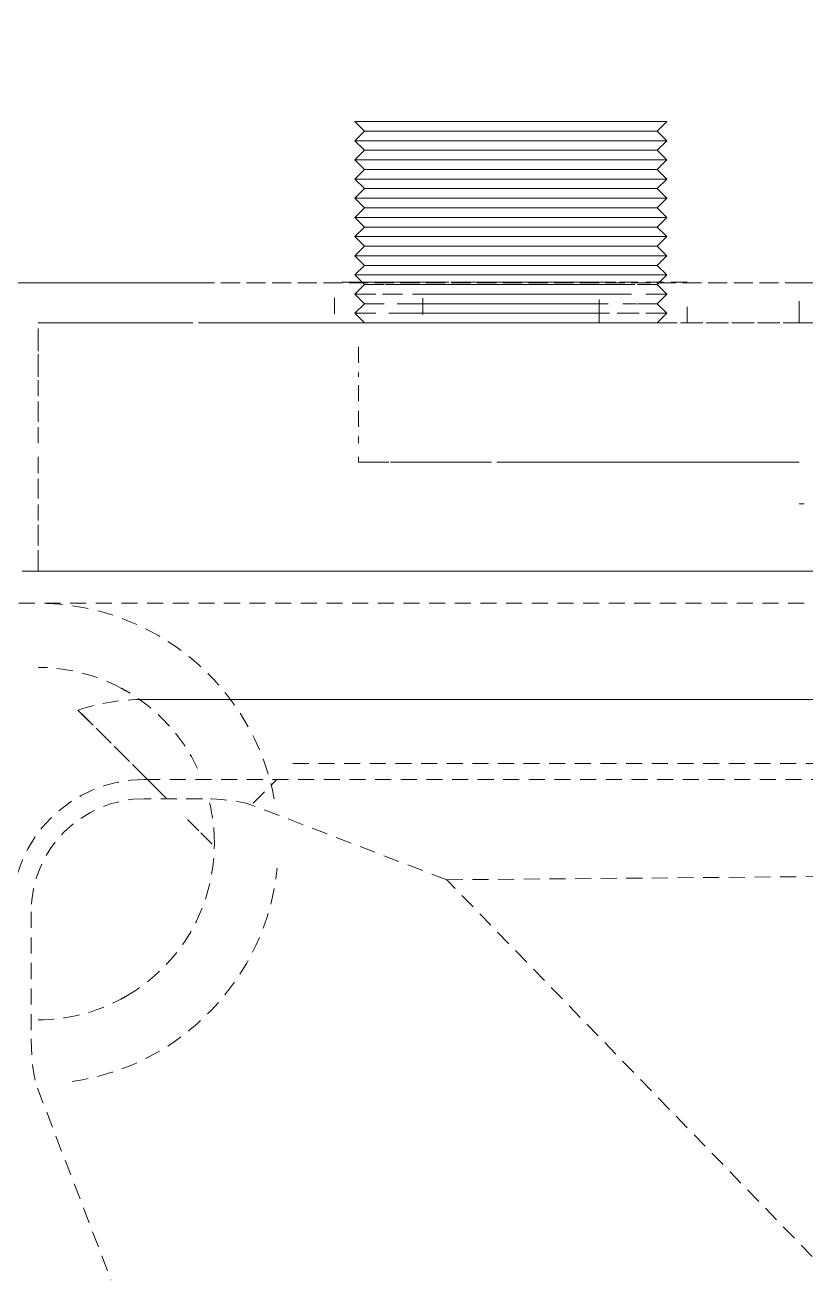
# Model space of a CAD drawing. Header units: millimetres. Extents: x -11798 to 72626, y -32713 to 44110.
# Drawn here: x 7789.2 to 7837.9, y 9061 to 9139.3 of the extents above; entities that cross this region are included whole.
import ezdxf

# ---------------------------------------------------------------- set-up
doc = ezdxf.new("R2010")
doc.units = ezdxf.units.MM
doc.linetypes.add('200_ШТРИХ_ш1п0_6_', pattern=[1.6, 1, -0.6])
doc.layers.add('Перекрытие штриховка', color=7, linetype='Continuous', lineweight=18)
doc.layers.add('Сантехника', color=7, linetype='Continuous', lineweight=18)

# ---------------------------------------------------------------- blocks, each defined once
blk = doc.blocks.new('Reece_Tap_Wolfen_Drinking-Fountain - 10 L_Stainless Steel-7189108-План полов 3-го этажа')
at = {"layer": 'Сантехника', "lineweight": 9}
for p, q in [((-100.233, 165.07), (-99.634, 164.472)), ((-90.502, 165.07), (-100.233, 165.07)), ((-99.634, 164.472), (-100.233, 163.873)), ((-90.502, 164.472), (-99.634, 164.472)), ((-98.002, 165.07), (-90.502, 165.07)), ((-90.502, 165.07), (-83.002, 165.07)), ((-80.77, 165.07), (-90.502, 165.07)), ((-81.369, 164.472), (-90.502, 164.472)), ((-81.369, 164.472), (-80.77, 165.07)), ((-80.77, 163.873), (-81.369, 164.472)), ((-100.233, 163.873), (-99.634, 163.275)), ((-90.502, 163.873), (-100.233, 163.873)), ((-80.77, 163.873), (-90.502, 163.873)), ((-81.369, 163.275), (-80.77, 163.873)), ((-99.634, 163.275), (-100.233, 162.676)), ((-90.502, 163.275), (-99.634, 163.275)), ((-81.369, 163.275), (-90.502, 163.275)), ((-80.77, 162.676), (-81.369, 163.275)), ((-100.233, 162.676), (-99.634, 162.077)), ((-90.502, 162.676), (-100.233, 162.676)), ((-80.77, 162.676), (-90.502, 162.676)), ((-81.369, 162.077), (-80.77, 162.676)), ((-99.634, 162.077), (-100.233, 161.479)), ((-100.233, 161.479), (-99.634, 160.88)), ((-90.502, 161.479), (-100.233, 161.479)), ((-90.502, 162.077), (-99.634, 162.077)), ((-81.369, 162.077), (-90.502, 162.077)), ((-80.77, 161.479), (-90.502, 161.479)), ((-80.77, 161.479), (-81.369, 162.077)), ((-81.369, 160.88), (-80.77, 161.479)), ((-99.634, 160.88), (-100.233, 160.282)), ((-90.502, 160.88), (-99.634, 160.88)), ((-81.369, 160.88), (-90.502, 160.88)), ((-80.77, 160.282), (-81.369, 160.88)), ((-100.233, 160.282), (-99.634, 159.683)), ((-90.502, 160.282), (-100.233, 160.282)), ((-80.77, 160.282), (-90.502, 160.282)), ((-81.369, 159.683), (-80.77, 160.282)), ((-99.634, 159.683), (-100.233, 159.085)), ((-100.233, 159.085), (-99.634, 158.486)), ((-90.502, 159.085), (-100.233, 159.085)), ((-90.502, 159.683), (-99.634, 159.683)), ((-81.369, 159.683), (-90.502, 159.683)), ((-80.77, 159.085), (-90.502, 159.085)), ((-80.77, 159.085), (-81.369, 159.683)), ((-81.369, 158.486), (-80.77, 159.085)), ((-99.634, 158.486), (-100.233, 157.887)), ((-90.502, 158.486), (-99.634, 158.486)), ((-81.369, 158.486), (-90.502, 158.486)), ((-80.77, 157.887), (-81.369, 158.486)), ((-100.233, 157.887), (-99.634, 157.289)), ((-90.502, 157.887), (-100.233, 157.887)), ((-80.77, 157.887), (-90.502, 157.887)), ((-81.369, 157.289), (-80.77, 157.887)), ((-99.634, 157.289), (-100.233, 156.69)), ((-100.233, 156.69), (-99.634, 156.092)), ((-90.502, 156.69), (-100.233, 156.69)), ((-90.502, 157.289), (-99.634, 157.289)), ((-81.369, 157.289), (-90.502, 157.289)), ((-80.77, 156.69), (-90.502, 156.69)), ((-80.77, 156.69), (-81.369, 157.289)), ((-81.369, 156.092), (-80.77, 156.69)), ((-99.634, 156.092), (-100.233, 155.493)), ((-90.502, 156.092), (-99.634, 156.092)), ((-81.369, 156.092), (-90.502, 156.092)), ((-80.77, 155.493), (-81.369, 156.092)), ((-100.233, 155.493), (-99.634, 154.894)), ((-90.502, 155.493), (-100.233, 155.493)), ((-80.77, 155.493), (-90.502, 155.493)), ((-81.369, 154.894), (-80.77, 155.493))]:
    blk.add_line(p, q, dxfattribs=at)
at = {"layer": 'Сантехника', "color": 251, "lineweight": 9, "true_color": 0x666666}
for p, q in [((-90.502, 165.07), (-97.53, 165.07)), ((-90.876, 164.472), (-97.423, 164.472)), ((-83.473, 165.07), (-90.502, 165.07)), ((-83.83, 164.472), (-90.502, 164.472)), ((-91.249, 163.873), (-97.53, 163.873)), ((-84.011, 163.873), (-90.502, 163.873)), ((-91.621, 163.275), (-97.423, 163.275)), ((-84.363, 163.275), (-90.502, 163.275)), ((-90.502, 162.676), (-97.53, 162.676)), ((-83.473, 162.676), (-90.502, 162.676)), ((-90.502, 161.479), (-97.53, 161.479)), ((-90.502, 162.077), (-97.423, 162.077)), ((-83.581, 162.077), (-90.502, 162.077)), ((-83.473, 161.479), (-90.502, 161.479)), ((-90.502, 160.88), (-97.423, 160.88)), ((-83.581, 160.88), (-90.502, 160.88)), ((-90.502, 160.282), (-97.53, 160.282)), ((-83.473, 160.282), (-90.502, 160.282)), ((-90.502, 159.085), (-97.53, 159.085)), ((-90.502, 159.683), (-97.423, 159.683)), ((-83.581, 159.683), (-90.502, 159.683)), ((-83.473, 159.085), (-90.502, 159.085)), ((-90.502, 158.486), (-97.423, 158.486)), ((-83.581, 158.486), (-90.502, 158.486)), ((-90.502, 157.887), (-97.53, 157.887)), ((-88.188, 157.887), (-90.502, 157.887)), ((-83.473, 157.887), (-87.202, 157.887)), ((-90.502, 156.69), (-97.53, 156.69)), ((-90.502, 157.289), (-97.423, 157.289)), ((-88.802, 157.289), (-90.502, 157.289)), ((-88.188, 156.69), (-90.502, 156.69)), ((-83.473, 156.69), (-87.915, 156.69)), ((-83.581, 157.289), (-87.563, 157.289)), ((-90.502, 156.092), (-97.423, 156.092)), ((-88.802, 156.092), (-90.502, 156.092)), ((-83.581, 156.092), (-88.28, 156.092)), ((-90.502, 155.493), (-97.53, 155.493)), ((-88.643, 155.493), (-90.502, 155.493)), ((-83.473, 155.493), (-88.188, 155.493))]:
    blk.add_line(p, q, dxfattribs=at)
at = {"layer": 'Сантехника', "linetype": '200_ШТРИХ_ш1п0_6_'}
for p, q in [((134, 155), (-134, 155)), ((-100.028, 155.046), (-101.502, 155.046)), ((-100.233, 155.046), (-98.929, 155.046)), ((-93.252, 155.046), (-96.002, 155.046)), ((-92.702, 155.046), (-88.302, 155.046)), ((-92.702, 155.046), (-88.302, 155.046)), ((-85.002, 155.046), (-87.752, 155.046)), ((-82.074, 155.046), (-80.77, 155.046)), ((-79.502, 155.046), (-80.975, 155.046)), ((-113.375, 124), (91.412, 124)), ((-113.172, 124), (-111.974, 122.802)), ((-111.974, 122.802), (-113.172, 124)), ((-109.75, 122.802), (-113.375, 122.802)), ((-94.499, 117.742), (-106.665, 122.407)), ((-94.499, 117.742), (91.412, 119.359)), ((61.945, -43.632), (-94.499, 117.742)), ((-120.427, 115.75), (-120.427, 107.818)), ((-120.032, 104.733), (-115.445, 92.769))]:
    blk.add_line(p, q, dxfattribs=at)
at = {"layer": 'Сантехника', "color": 251, "linetype": '200_ШТРИХ_ш1п0_6_', "true_color": 0x666666}
for p, q in [((-110, 155), (-134, 155)), ((-110, 155), (-114, 155)), ((-110, 155), (-114, 155)), ((-110, 155), (110, 155)), ((110, 155), (-110, 155)), ((-95.814, 155.046), (-96.002, 155.046)), ((-95.265, 155.046), (-95.814, 155.046)), ((-85.002, 155.046), (-85.739, 155.046)), ((-120, 152.5), (-111.805, 152.5)), ((-120, 149.142), (-120, 152.154)), ((-120, 145), (-120, 148.926)), ((-120, 140.176), (-120, 144.132)), ((-120, 137), (-120, 139.906)), ((-120, 137), (-121, 137)), ((120, 137), (-120, 137)), ((91.412, 129), (-113.375, 129)), ((-113.375, 129), (91.412, 129)), ((-117.51, 128.338), (-113.172, 124)), ((-113.172, 124), (-117.51, 128.338)), ((-104.106, 125), (91.412, 125)), ((-104.106, 125), (91.412, 125)), ((-106.587, 122.519), (-105.106, 124)), ((-106.587, 122.519), (-105.106, 124)), ((-110.675, 121.503), (-109.139, 119.967)), ((-109.139, 119.967), (-110.675, 121.503))]:
    blk.add_line(p, q, dxfattribs=at)
at = {"layer": 'Сантехника', "color": 253, "linetype": '200_ШТРИХ_ш1п0_6_', "true_color": 0xa3a3a3}
for p, q in [((110, 155), (-110, 155)), ((-98.28, 155.046), (-100.028, 155.046)), ((-96.002, 155.046), (-100.028, 155.046)), ((-95.367, 155.046), (-90.502, 155.046)), ((-93.252, 155.046), (-95.265, 155.046)), ((-87.752, 155.046), (-93.252, 155.046)), ((-92.407, 155.046), (-90.502, 155.046)), ((-92.407, 155.046), (-90.502, 155.046)), ((-90.502, 155.046), (-85.636, 155.046)), ((-89.932, 155.046), (-89.402, 155.046)), ((-89.932, 155.046), (-89.402, 155.046)), ((-88.946, 155.046), (-88.302, 155.046)), ((-88.946, 155.046), (-88.302, 155.046)), ((-85.739, 155.046), (-87.752, 155.046)), ((-80.975, 155.046), (-85.002, 155.046)), ((-80.975, 155.046), (-82.724, 155.046)), ((-101.502, 154.076), (-101.502, 152.5)), ((-96.002, 154.035), (-96.002, 152.5)), ((-96.002, 154.035), (-96.002, 152.5)), ((-85.002, 152.5), (-85.002, 153.953)), ((-85.002, 152.5), (-85.002, 153.953)), ((-79.502, 152.5), (-79.502, 153.912)), ((-111.805, 152.5), (-120, 152.5)), ((-120, 152.5), (-111.805, 152.5)), ((-120, 152.154), (-120, 149.142)), ((-120, 152.154), (-120, 149.142)), ((-111.805, 152.5), (-110.334, 152.5)), ((-110, 152.5), (109.924, 152.5)), ((-120, 148.926), (-120, 145)), ((-120, 148.926), (-120, 145)), ((-120, 144.132), (-120, 140.176)), ((-120, 144.132), (-120, 140.176)), ((-49.801, 141.218), (-72.514, 141.218)), ((-49.801, 141.218), (-72.514, 141.218)), ((-120, 139.906), (-120, 137)), ((-120, 139.906), (-120, 137)), ((-121, 137), (-120, 137)), ((-120, 137), (120, 137)), ((120, 137), (-120, 137)), ((-134, 135), (134, 135)), ((-134, 135), (134, 135))]:
    blk.add_line(p, q, dxfattribs=at)
at = {"layer": 'Сантехника', "color": 253, "lineweight": 9, "true_color": 0xa3a3a3}
for p, q in [((-99.634, 154.894), (-100.233, 154.296)), ((-100.233, 154.296), (-99.634, 153.697)), ((-98.411, 154.894), (-99.634, 154.894)), ((-98.411, 154.894), (-99.634, 154.894)), ((-90.502, 154.894), (-96.701, 154.894)), ((-84.423, 154.894), (-90.502, 154.894)), ((-81.369, 154.894), (-82.593, 154.894)), ((-80.77, 154.296), (-81.369, 154.894)), ((-81.369, 153.697), (-80.77, 154.296)), ((-23.514, 155), (-72.514, 155)), ((-71.679, 155), (-72.514, 155)), ((-99.634, 153.697), (-100.233, 153.099)), ((-98.411, 153.697), (-99.634, 153.697)), ((-90.502, 153.697), (-96.58, 153.697)), ((-84.423, 153.697), (-90.502, 153.697)), ((-81.369, 153.697), (-82.593, 153.697)), ((-80.77, 153.099), (-81.369, 153.697)), ((-72.514, 153.86), (-72.514, 152.5)), ((-100.233, 153.099), (-99.634, 152.5)), ((-98.929, 153.099), (-100.233, 153.099)), ((-90.502, 153.099), (-96.647, 153.099)), ((-84.357, 153.099), (-90.502, 153.099)), ((-80.77, 153.099), (-82.074, 153.099)), ((-81.369, 152.5), (-80.77, 153.099))]:
    blk.add_line(p, q, dxfattribs=at)
at = {"layer": 'Сантехника', "color": 9, "lineweight": 9, "true_color": 0xc7c7c7}
for p, q in [((-98.929, 154.296), (-100.233, 154.296)), ((-97.423, 154.894), (-98.33, 154.894)), ((-96.701, 154.894), (-98.33, 154.894)), ((-90.502, 154.296), (-96.647, 154.296)), ((-90.502, 154.894), (-96.358, 154.894)), ((-89.012, 154.894), (-90.502, 154.894)), ((-84.357, 154.296), (-90.502, 154.296)), ((-84.423, 154.894), (-88.802, 154.894)), ((-82.759, 154.894), (-84.423, 154.894)), ((-80.77, 154.296), (-82.074, 154.296)), ((-96.58, 153.697), (-97.587, 153.697)), ((-90.502, 153.697), (-96.58, 153.697)), ((-84.423, 153.697), (-88.802, 153.697)), ((-82.673, 153.697), (-83.521, 153.697)), ((-82.673, 153.697), (-83.521, 153.697)), ((-96.647, 153.099), (-98.124, 153.099)), ((-90.502, 153.099), (-96.647, 153.099)), ((-84.357, 153.099), (-90.128, 153.099)), ((-82.494, 153.099), (-83.869, 153.099)), ((-82.494, 153.099), (-83.473, 153.099)), ((-98.411, 152.5), (-99.634, 152.5)), ((-90.502, 152.5), (-96.58, 152.5)), ((-96.314, 152.5), (-90.502, 152.5)), ((-96.314, 152.5), (-90.502, 152.5)), ((-90.502, 152.5), (-84.689, 152.5)), ((-90.502, 152.5), (-84.689, 152.5)), ((-84.423, 152.5), (-90.502, 152.5)), ((-81.369, 152.5), (-82.593, 152.5)), ((-72.514, 152.5), (-71.679, 152.5)), ((-72.514, 152.5), (-49.801, 152.5))]:
    blk.add_line(p, q, dxfattribs=at)
at = {"layer": 'Сантехника', "color": 254, "lineweight": 9, "true_color": 0xdddddd}
for p, q in [((-97.53, 154.296), (-98.51, 154.296)), ((-97.254, 154.296), (-98.51, 154.296)), ((-90.502, 154.296), (-96.647, 154.296)), ((-84.357, 154.296), (-88.188, 154.296)), ((-82.982, 154.296), (-84.357, 154.296)), ((-97.423, 152.5), (-98.33, 152.5)), ((-96.58, 152.5), (-98.33, 152.5)), ((-98.002, 152.5), (-96.997, 152.5)), ((-98.002, 152.5), (-96.997, 152.5)), ((-90.502, 152.5), (-96.58, 152.5)), ((-84.423, 152.5), (-90.502, 152.5)), ((-82.673, 152.5), (-84.423, 152.5)), ((-84.006, 152.5), (-83.002, 152.5)), ((-82.673, 152.5), (-83.581, 152.5))]:
    blk.add_line(p, q, dxfattribs=at)
at = {"layer": 'Сантехника', "color": 9, "linetype": '200_ШТРИХ_ш1п0_6_', "true_color": 0xc7c7c7}
for p, q in [((-97.053, 155.046), (-98.28, 155.046)), ((-97.383, 155.046), (-96.044, 155.046)), ((-95.367, 155.046), (-90.502, 155.046)), ((-92.702, 155.046), (-92.627, 155.046)), ((-92.702, 155.046), (-92.407, 155.046)), ((-92.627, 155.046), (-92.407, 155.046)), ((-90.502, 155.046), (-89.932, 155.046)), ((-90.502, 155.046), (-89.932, 155.046)), ((-90.502, 155.046), (-85.636, 155.046)), ((-89.402, 155.046), (-88.946, 155.046)), ((-89.402, 155.046), (-88.946, 155.046)), ((-84.959, 155.046), (-83.621, 155.046)), ((-82.724, 155.046), (-83.951, 155.046)), ((-111.805, 152.5), (-120, 152.5)), ((-120, 152.5), (-111.805, 152.5)), ((-120, 152.154), (-120, 149.142)), ((-120, 149.142), (-120, 152.154)), ((-110.334, 152.5), (-111.805, 152.5)), ((-111.805, 152.5), (-110.334, 152.5)), ((-98.28, 152.5), (-110, 152.5)), ((-110, 152.5), (-98.28, 152.5)), ((-101.502, 152.5), (-96.002, 152.5)), ((-98.929, 152.5), (-100.233, 152.5)), ((-98.929, 152.5), (-100.233, 152.5)), ((-96.002, 152.5), (-93.252, 152.5)), ((-93.02, 152.5), (-95.367, 152.5)), ((-93.252, 152.5), (-85.002, 152.5)), ((-90.502, 152.5), (-93.02, 152.5)), ((-91.602, 152.5), (-92.702, 152.5)), ((-91.602, 152.5), (-92.702, 152.5)), ((-88.302, 152.5), (-91.602, 152.5)), ((-88.596, 152.5), (-91.602, 152.5)), ((-85.636, 152.5), (-90.502, 152.5)), ((-88.302, 152.5), (-88.596, 152.5)), ((-85.002, 152.5), (-82.724, 152.5)), ((-72.514, 152.5), (-82.724, 152.5)), ((-82.724, 152.5), (-72.514, 152.5)), ((-82.724, 152.5), (-79.502, 152.5)), ((-82.724, 152.5), (-79.502, 152.5)), ((-81.102, 152.5), (-82.074, 152.5)), ((-80.77, 152.5), (-82.074, 152.5)), ((-72.514, 152.5), (-71.679, 152.5)), ((-72.514, 152.5), (-69.232, 152.5)), ((-100, 151), (-100, 149.142)), ((-120, 148.926), (-120, 145)), ((-120, 145), (-120, 148.926)), ((-100, 148.617), (-100, 145)), ((-120, 144.132), (-120, 140.176)), ((-120, 140.176), (-120, 144.132)), ((-100, 144.132), (-100, 143.804)), ((-94.996, 143.804), (-100, 143.804)), ((-72.514, 143.804), (-100, 143.804)), ((-90.371, 143.804), (-94.996, 143.804)), ((-90.371, 143.804), (-72.514, 143.804)), ((-120, 139.906), (-120, 137)), ((-120, 137), (-120, 139.906)), ((-120, 137), (120, 137)), ((120, 137), (-120, 137))]:
    blk.add_line(p, q, dxfattribs=at)
at = {"layer": 'Сантехника', "color": 254, "linetype": '200_ШТРИХ_ш1п0_6_', "true_color": 0xdddddd}
for p, q in [((-89.184, 155.046), (-91.925, 155.046)), ((-96.002, 154.035), (-96.002, 152.5)), ((-85.002, 153.953), (-85.002, 152.5)), ((-111.805, 152.5), (-120, 152.5)), ((-120, 152.154), (-120, 149.142)), ((-110.334, 152.5), (-111.805, 152.5)), ((-111.805, 152.5), (-110.334, 152.5)), ((-100, 152.5), (-110, 152.5)), ((-110, 152.5), (-100, 152.5)), ((-100, 152.5), (-98.28, 152.5)), ((-100, 152.5), (-98.717, 152.5)), ((-96.997, 152.5), (-98.28, 152.5)), ((-98.28, 152.5), (-96.997, 152.5)), ((-98.28, 152.5), (-97.053, 152.5)), ((-96.044, 152.5), (-97.383, 152.5)), ((-96.002, 152.5), (-95.265, 152.5)), ((-90.502, 152.5), (-95.367, 152.5)), ((-85.636, 152.5), (-90.502, 152.5)), ((-85.739, 152.5), (-85.002, 152.5)), ((-83.621, 152.5), (-84.959, 152.5)), ((-82.724, 152.5), (-84.006, 152.5)), ((-84.006, 152.5), (-82.724, 152.5)), ((-83.951, 152.5), (-82.724, 152.5)), ((-82.724, 152.5), (-72.514, 152.5)), ((-72.514, 152.5), (-82.724, 152.5)), ((-100, 151), (-100, 149.142)), ((-120, 148.926), (-120, 145)), ((-100, 148.617), (-100, 145)), ((-120, 144.132), (-120, 140.176)), ((-100, 144.132), (-100, 143.804)), ((-97.021, 143.804), (-100, 143.804)), ((-72.514, 143.804), (-100, 143.804)), ((-94.996, 143.804), (-97.021, 143.804)), ((-92.742, 143.804), (-94.996, 143.804)), ((-90.371, 143.804), (-92.742, 143.804)), ((-90.371, 143.804), (-72.514, 143.804)), ((-120, 139.906), (-120, 137)), ((120, 137), (-120, 137))]:
    blk.add_line(p, q, dxfattribs=at)
at = {"layer": 'Сантехника', "color": 254, "linetype": '200_ШТРИХ_ш1п0_6_', "true_color": 0xeaeaea}
for p, q in [((-110.334, 152.5), (-111.805, 152.5)), ((-100, 152.5), (-110, 152.5)), ((-100, 152.5), (-98.28, 152.5)), ((-100, 152.5), (-98.717, 152.5)), ((-98.316, 152.5), (-97.021, 152.5)), ((-98.28, 152.5), (-96.997, 152.5)), ((-85.636, 152.5), (-95.367, 152.5)), ((-95.367, 152.5), (-85.636, 152.5)), ((-95.265, 152.5), (-93.252, 152.5)), ((-91.071, 152.5), (-92.702, 152.5)), ((-91.071, 152.5), (-92.702, 152.5)), ((-91.925, 152.5), (-89.078, 152.5)), ((-88.946, 152.5), (-90.502, 152.5)), ((-88.596, 152.5), (-90.502, 152.5)), ((-88.596, 152.5), (-88.946, 152.5)), ((-87.752, 152.5), (-85.739, 152.5)), ((-84.006, 152.5), (-82.724, 152.5)), ((-82.724, 152.5), (-84.006, 152.5)), ((-82.724, 152.5), (-72.514, 152.5)), ((-72.514, 152.5), (-82.724, 152.5)), ((-100, 151), (-100, 149.142)), ((-100, 148.617), (-100, 145)), ((-100, 144.132), (-100, 143.804)), ((-98.717, 143.804), (-100, 143.804)), ((-72.514, 143.804), (-100, 143.804)), ((-97.021, 143.804), (-98.717, 143.804)), ((-90.371, 143.804), (-97.021, 143.804)), ((-90.371, 143.804), (-72.514, 143.804)), ((-120, 137), (120, 137)), ((-120, 137), (120, 137))]:
    blk.add_line(p, q, dxfattribs=at)
at = {"layer": 'Сантехника', "color": 7, "linetype": '200_ШТРИХ_ш1п0_6_', "true_color": 0xfdfdfd}
for p, q in [((-98.28, 152.5), (-100, 152.5)), ((-100, 152.5), (-98.28, 152.5)), ((-98.28, 152.5), (-100, 152.5)), ((-100, 152.5), (-98.28, 152.5)), ((-100, 152.5), (-98.717, 152.5)), ((-100, 152.5), (-98.28, 152.5)), ((-100, 152.5), (-98.717, 152.5)), ((-100, 152.5), (-98.28, 152.5)), ((-100, 152.5), (-98.717, 152.5)), ((-100, 152.5), (-98.28, 152.5)), ((-100, 152.5), (-98.717, 152.5)), ((-100, 152.5), (-98.28, 152.5)), ((-100, 152.5), (-98.717, 152.5)), ((-100, 152.5), (-98.28, 152.5)), ((-100, 152.5), (-98.717, 152.5)), ((-100, 152.5), (-98.28, 152.5)), ((-100, 152.5), (-98.717, 152.5)), ((-100, 152.5), (-98.28, 152.5)), ((-100, 152.5), (-98.717, 152.5)), ((-100, 152.5), (-98.28, 152.5)), ((-100, 152.5), (-98.717, 152.5)), ((-100, 152.5), (-98.28, 152.5)), ((-100, 152.5), (-98.717, 152.5)), ((-100, 152.5), (-98.28, 152.5)), ((-100, 152.5), (-98.717, 152.5)), ((-100, 152.5), (-98.28, 152.5)), ((-100, 152.5), (-98.717, 152.5)), ((-100, 152.5), (-98.28, 152.5)), ((-100, 152.5), (-98.717, 152.5)), ((-100, 152.5), (-98.28, 152.5)), ((-100, 152.5), (-98.717, 152.5)), ((-100, 152.5), (-98.28, 152.5)), ((-100, 152.5), (-98.717, 152.5)), ((-100, 152.5), (-98.28, 152.5)), ((-100, 152.5), (-98.717, 152.5)), ((-100, 152.5), (-98.28, 152.5)), ((-100, 152.5), (-98.717, 152.5)), ((-100, 152.5), (-98.28, 152.5)), ((-100, 152.5), (-98.717, 152.5)), ((-98.316, 152.5), (-97.021, 152.5)), ((-98.316, 152.5), (-97.021, 152.5)), ((-98.316, 152.5), (-97.021, 152.5)), ((-98.316, 152.5), (-97.021, 152.5)), ((-98.316, 152.5), (-97.021, 152.5)), ((-98.316, 152.5), (-97.021, 152.5)), ((-98.316, 152.5), (-97.021, 152.5)), ((-98.316, 152.5), (-97.021, 152.5)), ((-98.316, 152.5), (-97.021, 152.5)), ((-98.316, 152.5), (-97.021, 152.5)), ((-98.316, 152.5), (-97.021, 152.5)), ((-98.316, 152.5), (-97.021, 152.5)), ((-98.316, 152.5), (-97.021, 152.5)), ((-98.316, 152.5), (-97.021, 152.5)), ((-98.316, 152.5), (-97.021, 152.5)), ((-98.316, 152.5), (-97.021, 152.5)), ((-98.316, 152.5), (-97.021, 152.5)), ((-98.316, 152.5), (-97.021, 152.5)), ((-98.316, 152.5), (-97.021, 152.5)), ((-96.997, 152.5), (-98.28, 152.5)), ((-98.28, 152.5), (-96.997, 152.5)), ((-96.997, 152.5), (-98.28, 152.5)), ((-98.28, 152.5), (-96.997, 152.5)), ((-98.28, 152.5), (-96.997, 152.5)), ((-98.28, 152.5), (-96.997, 152.5)), ((-98.28, 152.5), (-96.997, 152.5)), ((-98.28, 152.5), (-96.997, 152.5)), ((-98.28, 152.5), (-96.997, 152.5)), ((-98.28, 152.5), (-96.997, 152.5)), ((-98.28, 152.5), (-96.997, 152.5)), ((-98.28, 152.5), (-96.997, 152.5)), ((-98.28, 152.5), (-96.997, 152.5)), ((-98.28, 152.5), (-96.997, 152.5)), ((-98.28, 152.5), (-96.997, 152.5)), ((-98.28, 152.5), (-96.997, 152.5)), ((-98.28, 152.5), (-96.997, 152.5)), ((-98.28, 152.5), (-96.997, 152.5)), ((-98.28, 152.5), (-96.997, 152.5)), ((-98.28, 152.5), (-96.997, 152.5)), ((-98.28, 152.5), (-96.997, 152.5)), ((-98.28, 152.5), (-96.997, 152.5)), ((-85.636, 152.5), (-95.367, 152.5)), ((-95.367, 152.5), (-85.636, 152.5)), ((-85.636, 152.5), (-95.367, 152.5)), ((-95.367, 152.5), (-85.636, 152.5)), ((-95.367, 152.5), (-85.636, 152.5)), ((-95.367, 152.5), (-85.636, 152.5)), ((-95.367, 152.5), (-85.636, 152.5)), ((-95.367, 152.5), (-85.636, 152.5)), ((-95.367, 152.5), (-85.636, 152.5)), ((-95.367, 152.5), (-85.636, 152.5)), ((-95.367, 152.5), (-85.636, 152.5)), ((-95.367, 152.5), (-85.636, 152.5)), ((-95.367, 152.5), (-85.636, 152.5)), ((-95.367, 152.5), (-85.636, 152.5)), ((-95.367, 152.5), (-85.636, 152.5)), ((-95.367, 152.5), (-85.636, 152.5)), ((-95.367, 152.5), (-85.636, 152.5)), ((-95.367, 152.5), (-85.636, 152.5)), ((-95.367, 152.5), (-85.636, 152.5)), ((-95.367, 152.5), (-85.636, 152.5)), ((-95.367, 152.5), (-85.636, 152.5)), ((-95.367, 152.5), (-85.636, 152.5)), ((-95.367, 152.5), (-85.636, 152.5)), ((-94.996, 152.5), (-93.029, 152.5)), ((-94.996, 152.5), (-93.029, 152.5)), ((-94.996, 152.5), (-93.029, 152.5)), ((-94.996, 152.5), (-93.029, 152.5)), ((-94.996, 152.5), (-93.029, 152.5)), ((-94.996, 152.5), (-93.029, 152.5)), ((-94.996, 152.5), (-93.029, 152.5)), ((-94.996, 152.5), (-93.029, 152.5)), ((-94.996, 152.5), (-93.029, 152.5)), ((-94.996, 152.5), (-93.029, 152.5)), ((-94.996, 152.5), (-93.029, 152.5)), ((-94.996, 152.5), (-93.029, 152.5)), ((-94.996, 152.5), (-93.029, 152.5)), ((-94.996, 152.5), (-93.029, 152.5)), ((-94.996, 152.5), (-93.029, 152.5)), ((-94.996, 152.5), (-93.029, 152.5)), ((-94.996, 152.5), (-93.029, 152.5)), ((-94.996, 152.5), (-93.029, 152.5)), ((-94.996, 152.5), (-93.029, 152.5)), ((-94.996, 152.5), (-93.029, 152.5)), ((-92.742, 152.5), (-90.503, 152.5)), ((-92.742, 152.5), (-90.503, 152.5)), ((-92.742, 152.5), (-90.503, 152.5)), ((-92.742, 152.5), (-90.503, 152.5)), ((-92.742, 152.5), (-90.503, 152.5)), ((-92.742, 152.5), (-90.503, 152.5)), ((-92.742, 152.5), (-90.503, 152.5)), ((-92.742, 152.5), (-90.503, 152.5)), ((-92.742, 152.5), (-90.503, 152.5)), ((-92.742, 152.5), (-90.503, 152.5)), ((-92.742, 152.5), (-90.503, 152.5)), ((-92.742, 152.5), (-90.503, 152.5)), ((-92.742, 152.5), (-90.503, 152.5)), ((-92.742, 152.5), (-90.503, 152.5)), ((-92.742, 152.5), (-90.503, 152.5)), ((-92.742, 152.5), (-90.503, 152.5)), ((-92.742, 152.5), (-90.503, 152.5)), ((-92.742, 152.5), (-90.503, 152.5)), ((-92.742, 152.5), (-90.503, 152.5)), ((-92.742, 152.5), (-90.503, 152.5)), ((-85.636, 152.5), (-90.371, 152.5)), ((-85.636, 152.5), (-90.371, 152.5)), ((-85.636, 152.5), (-90.371, 152.5)), ((-85.636, 152.5), (-90.371, 152.5)), ((-85.636, 152.5), (-90.371, 152.5)), ((-85.636, 152.5), (-90.371, 152.5)), ((-85.636, 152.5), (-90.371, 152.5)), ((-85.636, 152.5), (-90.371, 152.5)), ((-85.636, 152.5), (-90.371, 152.5)), ((-85.636, 152.5), (-90.371, 152.5)), ((-85.636, 152.5), (-90.371, 152.5)), ((-85.636, 152.5), (-90.371, 152.5)), ((-85.636, 152.5), (-90.371, 152.5)), ((-85.636, 152.5), (-90.371, 152.5)), ((-85.636, 152.5), (-90.371, 152.5)), ((-85.636, 152.5), (-90.371, 152.5)), ((-85.636, 152.5), (-90.371, 152.5)), ((-85.636, 152.5), (-90.371, 152.5)), ((-85.636, 152.5), (-90.371, 152.5)), ((-85.636, 152.5), (-90.371, 152.5)), ((-82.724, 152.5), (-84.006, 152.5)), ((-84.006, 152.5), (-82.724, 152.5)), ((-82.724, 152.5), (-84.006, 152.5)), ((-84.006, 152.5), (-82.724, 152.5)), ((-82.724, 152.5), (-84.006, 152.5)), ((-84.006, 152.5), (-82.724, 152.5)), ((-82.724, 152.5), (-84.006, 152.5)), ((-84.006, 152.5), (-82.724, 152.5)), ((-82.724, 152.5), (-84.006, 152.5)), ((-84.006, 152.5), (-82.724, 152.5)), ((-82.724, 152.5), (-84.006, 152.5)), ((-84.006, 152.5), (-82.724, 152.5)), ((-82.724, 152.5), (-84.006, 152.5)), ((-84.006, 152.5), (-82.724, 152.5)), ((-82.724, 152.5), (-84.006, 152.5)), ((-84.006, 152.5), (-82.724, 152.5)), ((-82.724, 152.5), (-84.006, 152.5)), ((-84.006, 152.5), (-82.724, 152.5)), ((-82.724, 152.5), (-84.006, 152.5)), ((-84.006, 152.5), (-82.724, 152.5)), ((-82.724, 152.5), (-84.006, 152.5)), ((-84.006, 152.5), (-82.724, 152.5)), ((-82.724, 152.5), (-84.006, 152.5)), ((-84.006, 152.5), (-82.724, 152.5)), ((-82.724, 152.5), (-84.006, 152.5)), ((-84.006, 152.5), (-82.724, 152.5)), ((-82.724, 152.5), (-84.006, 152.5)), ((-84.006, 152.5), (-82.724, 152.5)), ((-82.724, 152.5), (-84.006, 152.5)), ((-84.006, 152.5), (-82.724, 152.5)), ((-82.724, 152.5), (-84.006, 152.5)), ((-84.006, 152.5), (-82.724, 152.5)), ((-82.724, 152.5), (-84.006, 152.5)), ((-84.006, 152.5), (-82.724, 152.5)), ((-82.724, 152.5), (-84.006, 152.5)), ((-84.006, 152.5), (-82.724, 152.5)), ((-82.724, 152.5), (-84.006, 152.5)), ((-84.006, 152.5), (-82.724, 152.5)), ((-82.724, 152.5), (-84.006, 152.5)), ((-84.006, 152.5), (-82.724, 152.5)), ((-82.724, 152.5), (-84.006, 152.5)), ((-72.514, 152.5), (-82.724, 152.5)), ((-82.724, 152.5), (-72.514, 152.5)), ((-72.514, 152.5), (-82.724, 152.5)), ((-82.724, 152.5), (-72.514, 152.5)), ((-72.514, 152.5), (-82.724, 152.5)), ((-82.724, 152.5), (-72.514, 152.5)), ((-72.514, 152.5), (-82.724, 152.5)), ((-82.724, 152.5), (-72.514, 152.5)), ((-72.514, 152.5), (-82.724, 152.5)), ((-82.724, 152.5), (-72.514, 152.5)), ((-72.514, 152.5), (-82.724, 152.5)), ((-82.724, 152.5), (-72.514, 152.5)), ((-72.514, 152.5), (-82.724, 152.5)), ((-82.724, 152.5), (-72.514, 152.5)), ((-72.514, 152.5), (-82.724, 152.5)), ((-82.724, 152.5), (-72.514, 152.5)), ((-72.514, 152.5), (-82.724, 152.5)), ((-82.724, 152.5), (-72.514, 152.5)), ((-72.514, 152.5), (-82.724, 152.5)), ((-82.724, 152.5), (-72.514, 152.5)), ((-72.514, 152.5), (-82.724, 152.5)), ((-82.724, 152.5), (-72.514, 152.5)), ((-72.514, 152.5), (-82.724, 152.5)), ((-82.724, 152.5), (-72.514, 152.5)), ((-72.514, 152.5), (-82.724, 152.5)), ((-82.724, 152.5), (-72.514, 152.5)), ((-72.514, 152.5), (-82.724, 152.5)), ((-82.724, 152.5), (-72.514, 152.5)), ((-72.514, 152.5), (-82.724, 152.5)), ((-82.724, 152.5), (-72.514, 152.5)), ((-72.514, 152.5), (-82.724, 152.5)), ((-82.724, 152.5), (-72.514, 152.5)), ((-72.514, 152.5), (-82.724, 152.5)), ((-82.724, 152.5), (-72.514, 152.5)), ((-72.514, 152.5), (-82.724, 152.5)), ((-82.724, 152.5), (-72.514, 152.5)), ((-72.514, 152.5), (-82.724, 152.5)), ((-82.724, 152.5), (-72.514, 152.5)), ((-72.514, 152.5), (-82.724, 152.5)), ((-100, 151), (-100, 149.142)), ((-100, 151), (-100, 149.142)), ((-100, 151), (-100, 149.142)), ((-100, 151), (-100, 149.142)), ((-100, 151), (-100, 149.142)), ((-100, 151), (-100, 149.142)), ((-100, 151), (-100, 149.142)), ((-100, 151), (-100, 149.142)), ((-100, 151), (-100, 149.142)), ((-100, 151), (-100, 149.142)), ((-100, 151), (-100, 149.142)), ((-100, 151), (-100, 149.142)), ((-100, 151), (-100, 149.142)), ((-100, 151), (-100, 149.142)), ((-100, 151), (-100, 149.142)), ((-100, 151), (-100, 149.142)), ((-100, 151), (-100, 149.142)), ((-100, 148.617), (-100, 145)), ((-100, 148.617), (-100, 145)), ((-100, 148.617), (-100, 145)), ((-100, 148.617), (-100, 145)), ((-100, 148.617), (-100, 145)), ((-100, 148.617), (-100, 145)), ((-100, 148.617), (-100, 145)), ((-100, 148.617), (-100, 145)), ((-100, 148.617), (-100, 145)), ((-100, 148.617), (-100, 145)), ((-100, 148.617), (-100, 145)), ((-100, 148.617), (-100, 145)), ((-100, 148.617), (-100, 145)), ((-100, 148.617), (-100, 145)), ((-100, 148.617), (-100, 145)), ((-100, 148.617), (-100, 145)), ((-100, 148.617), (-100, 145)), ((-100, 144.132), (-100, 143.804)), ((-100, 144.132), (-100, 143.804)), ((-100, 144.132), (-100, 143.804)), ((-100, 144.132), (-100, 143.804)), ((-100, 144.132), (-100, 143.804)), ((-100, 144.132), (-100, 143.804)), ((-100, 144.132), (-100, 143.804)), ((-100, 144.132), (-100, 143.804)), ((-100, 144.132), (-100, 143.804)), ((-100, 144.132), (-100, 143.804)), ((-100, 144.132), (-100, 143.804)), ((-100, 144.132), (-100, 143.804)), ((-100, 144.132), (-100, 143.804)), ((-100, 144.132), (-100, 143.804)), ((-100, 144.132), (-100, 143.804)), ((-100, 144.132), (-100, 143.804)), ((-100, 144.132), (-100, 143.804)), ((-97.021, 143.804), (-100, 143.804)), ((-72.514, 143.804), (-100, 143.804)), ((-90.371, 143.804), (-100, 143.804)), ((-72.514, 143.804), (-100, 143.804)), ((-90.371, 143.804), (-100, 143.804)), ((-72.514, 143.804), (-100, 143.804)), ((-97.021, 143.804), (-100, 143.804)), ((-72.514, 143.804), (-100, 143.804)), ((-97.021, 143.804), (-100, 143.804)), ((-72.514, 143.804), (-100, 143.804)), ((-97.021, 143.804), (-100, 143.804)), ((-72.514, 143.804), (-100, 143.804)), ((-90.371, 143.804), (-100, 143.804)), ((-72.514, 143.804), (-100, 143.804)), ((-94.996, 143.804), (-100, 143.804)), ((-72.514, 143.804), (-100, 143.804)), ((-90.371, 143.804), (-100, 143.804)), ((-72.514, 143.804), (-100, 143.804)), ((-90.371, 143.804), (-100, 143.804)), ((-72.514, 143.804), (-100, 143.804)), ((-90.371, 143.804), (-100, 143.804)), ((-72.514, 143.804), (-100, 143.804)), ((-97.021, 143.804), (-100, 143.804)), ((-72.514, 143.804), (-100, 143.804)), ((-98.717, 143.804), (-100, 143.804)), ((-72.514, 143.804), (-100, 143.804)), ((-94.996, 143.804), (-100, 143.804)), ((-72.514, 143.804), (-100, 143.804)), ((-98.717, 143.804), (-100, 143.804)), ((-72.514, 143.804), (-100, 143.804)), ((-98.717, 143.804), (-100, 143.804)), ((-72.514, 143.804), (-100, 143.804)), ((-90.371, 143.804), (-100, 143.804)), ((-72.514, 143.804), (-100, 143.804)), ((-97.021, 143.804), (-98.717, 143.804)), ((-94.996, 143.804), (-98.717, 143.804)), ((-90.371, 143.804), (-98.717, 143.804)), ((-92.742, 143.804), (-97.021, 143.804)), ((-92.742, 143.804), (-97.021, 143.804)), ((-90.371, 143.804), (-97.021, 143.804)), ((-94.996, 143.804), (-97.021, 143.804)), ((-90.371, 143.804), (-97.021, 143.804)), ((-94.996, 143.804), (-97.021, 143.804)), ((-90.371, 143.804), (-94.996, 143.804)), ((-90.371, 143.804), (-94.996, 143.804)), ((-92.742, 143.804), (-94.996, 143.804)), ((-92.742, 143.804), (-94.996, 143.804)), ((-90.371, 143.804), (-94.996, 143.804)), ((-90.371, 143.804), (-92.742, 143.804)), ((-90.371, 143.804), (-92.742, 143.804)), ((-90.371, 143.804), (-92.742, 143.804)), ((-90.371, 143.804), (-92.742, 143.804)), ((-90.371, 143.804), (-72.514, 143.804)), ((-90.371, 143.804), (-72.514, 143.804)), ((-90.371, 143.804), (-72.514, 143.804)), ((-90.371, 143.804), (-72.514, 143.804)), ((-90.371, 143.804), (-72.514, 143.804)), ((-90.371, 143.804), (-72.514, 143.804)), ((-90.371, 143.804), (-72.514, 143.804)), ((-90.371, 143.804), (-72.514, 143.804)), ((-90.371, 143.804), (-72.514, 143.804)), ((-90.371, 143.804), (-72.514, 143.804)), ((-90.371, 143.804), (-72.514, 143.804)), ((-90.371, 143.804), (-72.514, 143.804)), ((-90.371, 143.804), (-72.514, 143.804)), ((-90.371, 143.804), (-72.514, 143.804)), ((-90.371, 143.804), (-72.514, 143.804)), ((-90.371, 143.804), (-72.514, 143.804)), ((-90.371, 143.804), (-72.514, 143.804))]:
    blk.add_line(p, q, dxfattribs=at)
at = {"layer": 'Сантехника', "color": 7, "linetype": '200_ШТРИХ_ш1п0_6_', "true_color": 0xfcfcfc}
for p, q in [((-100, 152.5), (-98.28, 152.5)), ((-100, 152.5), (-98.717, 152.5)), ((-98.316, 152.5), (-97.021, 152.5)), ((-98.28, 152.5), (-96.997, 152.5)), ((-95.367, 152.5), (-85.636, 152.5)), ((-94.996, 152.5), (-93.029, 152.5)), ((-92.742, 152.5), (-90.503, 152.5)), ((-85.636, 152.5), (-90.371, 152.5)), ((-84.006, 152.5), (-82.724, 152.5)), ((-82.724, 152.5), (-84.006, 152.5)), ((-82.724, 152.5), (-72.514, 152.5)), ((-72.514, 152.5), (-82.724, 152.5)), ((-100, 151), (-100, 149.142)), ((-100, 148.617), (-100, 145)), ((-100, 144.132), (-100, 143.804)), ((-97.021, 143.804), (-100, 143.804)), ((-72.514, 143.804), (-100, 143.804)), ((-94.996, 143.804), (-97.021, 143.804)), ((-92.742, 143.804), (-94.996, 143.804)), ((-90.371, 143.804), (-92.742, 143.804)), ((-90.371, 143.804), (-72.514, 143.804))]:
    blk.add_line(p, q, dxfattribs=at)
at = {"layer": 'Сантехника', "color": 7, "linetype": '200_ШТРИХ_ш1п0_6_', "true_color": 0xfafafa}
for p, q in [((-100, 152.5), (-98.28, 152.5)), ((-100, 152.5), (-98.717, 152.5)), ((-98.316, 152.5), (-97.021, 152.5)), ((-98.28, 152.5), (-96.997, 152.5)), ((-95.367, 152.5), (-85.636, 152.5)), ((-94.996, 152.5), (-93.029, 152.5)), ((-92.742, 152.5), (-90.503, 152.5)), ((-85.636, 152.5), (-90.371, 152.5)), ((-84.006, 152.5), (-82.724, 152.5)), ((-82.724, 152.5), (-84.006, 152.5)), ((-82.724, 152.5), (-72.514, 152.5)), ((-72.514, 152.5), (-82.724, 152.5)), ((-100, 151), (-100, 149.142)), ((-100, 148.617), (-100, 145)), ((-100, 144.132), (-100, 143.804)), ((-90.371, 143.804), (-100, 143.804)), ((-72.514, 143.804), (-100, 143.804)), ((-90.371, 143.804), (-72.514, 143.804))]:
    blk.add_line(p, q, dxfattribs=at)
at = {"layer": 'Сантехника', "color": 7, "linetype": '200_ШТРИХ_ш1п0_6_', "true_color": 0xf7f7f7}
for p, q in [((-100, 152.5), (-98.28, 152.5)), ((-100, 152.5), (-98.717, 152.5)), ((-98.316, 152.5), (-97.021, 152.5)), ((-98.28, 152.5), (-96.997, 152.5)), ((-95.367, 152.5), (-85.636, 152.5)), ((-94.996, 152.5), (-93.029, 152.5)), ((-92.742, 152.5), (-90.503, 152.5)), ((-85.636, 152.5), (-90.371, 152.5)), ((-84.006, 152.5), (-82.724, 152.5)), ((-82.724, 152.5), (-84.006, 152.5)), ((-82.724, 152.5), (-72.514, 152.5)), ((-72.514, 152.5), (-82.724, 152.5)), ((-100, 151), (-100, 149.142)), ((-100, 148.617), (-100, 145)), ((-100, 144.132), (-100, 143.804)), ((-90.371, 143.804), (-100, 143.804)), ((-72.514, 143.804), (-100, 143.804)), ((-90.371, 143.804), (-72.514, 143.804))]:
    blk.add_line(p, q, dxfattribs=at)
at = {"layer": 'Сантехника', "color": 7, "linetype": '200_ШТРИХ_ш1п0_6_', "true_color": 0xf2f2f2}
for p, q in [((-100, 152.5), (-98.28, 152.5)), ((-100, 152.5), (-98.717, 152.5)), ((-98.316, 152.5), (-97.021, 152.5)), ((-98.28, 152.5), (-96.997, 152.5)), ((-95.367, 152.5), (-85.636, 152.5)), ((-94.996, 152.5), (-93.029, 152.5)), ((-92.742, 152.5), (-90.503, 152.5)), ((-90.502, 152.5), (-91.071, 152.5)), ((-90.502, 152.5), (-91.071, 152.5)), ((-85.636, 152.5), (-90.371, 152.5)), ((-88.302, 152.5), (-88.596, 152.5)), ((-88.302, 152.5), (-88.596, 152.5)), ((-84.006, 152.5), (-82.724, 152.5)), ((-82.724, 152.5), (-84.006, 152.5)), ((-82.724, 152.5), (-72.514, 152.5)), ((-72.514, 152.5), (-82.724, 152.5)), ((-100, 151), (-100, 149.142)), ((-100, 148.617), (-100, 145)), ((-100, 144.132), (-100, 143.804)), ((-90.371, 143.804), (-100, 143.804)), ((-72.514, 143.804), (-100, 143.804)), ((-90.371, 143.804), (-72.514, 143.804))]:
    blk.add_line(p, q, dxfattribs=at)
at = {"layer": 'Сантехника', "linetype": '200_ШТРИХ_ш1п0_6_', "flags": 128}
for points in [[(-106.665, 122.407), (-107.015, 122.516), (-107.46, 122.613), (-107.979, 122.693), (-108.551, 122.753), (-109.15, 122.79), (-109.75, 122.802)], [(-120.427, 107.818), (-120.415, 107.218), (-120.378, 106.619), (-120.318, 106.047), (-120.238, 105.528), (-120.141, 105.083), (-120.032, 104.733)]]:
    blk.add_lwpolyline(points, dxfattribs=at)
at = {"layer": 'Сантехника', "color": 253, "linetype": '200_ШТРИХ_ш1п0_6_', "true_color": 0xa3a3a3}
for radius, start, end in [(15, 10.70477, 90), (11, 61.96651, 90), (11, 25.19347, 60), (11, 0, 13.41123), (11, 300, 0), (15, 278.18116, 354.15676), (11, 270, 298.03349)]:
    blk.add_arc((-120, 120), radius, start, end, dxfattribs=at)
at = {"layer": 'Сантехника', "color": 9, "linetype": '200_ШТРИХ_ш1п0_6_', "true_color": 0xc7c7c7}
for start, end in [(60, 61.96651), (298.03349, 300)]:
    blk.add_arc((-120, 120), 11, start, end, dxfattribs=at)
at = {"layer": 'Сантехника', "color": 251, "linetype": '200_ШТРИХ_ш1п0_6_', "true_color": 0x666666}
blk.add_arc((-113.375, 115.75), 13.25, 90, 108.18486, dxfattribs=at)
blk.add_arc((-113.375, 115.75), 13.25, 90, 108.18486, dxfattribs=at)
at = {"layer": 'Сантехника', "linetype": '200_ШТРИХ_ш1п0_6_'}
for radius in [8.25, 7.052]:
    blk.add_arc((-113.375, 115.75), radius, 90, 180, dxfattribs=at)

msp = doc.modelspace()

# ---------------------------------------------------------------- hatches: boundary and pattern name
at = {"layer": 'Перекрытие штриховка', "lineweight": 9, "true_color": 0x787878}
h = msp.add_hatch(dxfattribs=at)
h.set_pattern_fill('FP_60', color=8, style=0, pattern_type=2)
h.set_pattern_definition([(0, (7122.2, 37790.47), (0, 500), []), (90, (7122.2, 37790.47), (-500, 3e-14), [])])
h.paths.add_polyline_path([(18198.608, 8758.238), (18284, 8758.238), (18284, 8778.238), (18174.954, 8777.894), (18201.206, 8762.738), (18199.593, 8759.944)])
h.paths.add_polyline_path([(13185.794, 8758.238), (13188.392, 8758.238), (13185.794, 8762.738), (13562.515, 8980.238), (13567.015, 8972.444), (13576.238, 8976.47), (13601.676, 8932.411), (13610.336, 8937.411), (13614.836, 8929.616), (13318, 8758.238), (14408, 8758.238), (13695.472, 9169.616), (13699.972, 9177.411), (13691.312, 9182.411), (13717.312, 9227.444), (13708.652, 9232.444), (13713.152, 9240.238), (14540.206, 8762.738), (14537.608, 8758.238), (14623, 8758.238), (14623, 8778.238), (14613, 8778.238), (14613, 8790.238), (16674, 8790.238), (16674, 8778.238), (16764, 8778.238), (16764, 8758.238), (16849.392, 8758.238), (16846.794, 8762.738), (17223.515, 8980.238), (17228.015, 8972.444), (17237.238, 8976.47), (17262.676, 8932.411), (17271.759, 8936.678), (17275.836, 8929.616), (16979, 8758.238), (18069, 8758.238), (17356.472, 9169.616), (17360.972, 9177.411), (17352.312, 9182.411), (17378.312, 9227.444), (17369.652, 9232.444), (17374.152, 9240.238), (18174, 8778.445), (18174, 8790.238), (21454.376, 8790.238), (21454.376, 8808.238), (18174, 8808.238), (18174, 8818.238), (21454.376, 8819.027), (21454.376, 9774.027), (21471.376, 9774.027), (21471.376, 9764.027), (21511.376, 9764.027), (21511.376, 11654.027), (21471.376, 11654.027), (21471.376, 11644.027), (21454.376, 11644.027), (21454.376, 12379.027), (21442.376, 12379.287), (21442.376, 12522.238), (21439.376, 12522.238), (21439.376, 12379.027), (21429.376, 12379.568), (21429.376, 12522.238), (16424.989, 12522.238), (16424.989, 12478.238), (16422.989, 12478.238), (16422.989, 12476.238), (15428.002, 12476.238), (15428.002, 12478.238), (15426.002, 12478.238), (15426.002, 12677.733), (15425.602, 12677.734), (10641.616, 12689.733), (10641.616, 12228.264), (10631.616, 12228.264), (10631.616, 12690.355), (10628.616, 12689.733), (10628.616, 12228.264), (10596.616, 12228.264), (10596.616, 12216.264), (10075, 12216.264), (10075, 12248.264), (9941.718, 12248.264), (9224.135, 11834.155), (9220.966, 11839.644), (9230.925, 11845.394), (9217.425, 11868.776), (9227.385, 11874.526), (9224.216, 11880.202), (9861.718, 12248.264), (9045, 12248.264), (9045, 12216.264), (7506.078, 12216.264), (7506.078, 12213.264), (9045, 12213.264), (9045, 12203.264), (7506.078, 12203.264), (7506.078, 12088.264), (7496.078, 12088.264), (7496.078, 12203.264), (7493.078, 12203.264), (7493.078, 12088.264), (7481.078, 12088.264), (7481.078, 12056.264), (7277.313, 12056.264), (7277.313, 12053.264), (7481.078, 12053.264), (7481.078, 12043.264), (7277.313, 12043.264), (7277.313, 8923.238), (7565, 8923.238), (7565, 8806.238), (8365.184, 8806.238), (8365.184, 8790.238), (13113, 8790.238), (13113, 8778.238), (13103, 8778.238), (13103, 8758.238), (13173, 8758.238)])
h.paths.add_polyline_path([(18188.046, 8758.238), (18191, 8758.238), (18188.046, 8759.944), (18187.061, 8758.238)])
h.paths.add_polyline_path([(13196, 8758.238), (13199.939, 8758.238), (13198.954, 8759.944)])
h.paths.add_polyline_path([(14527.046, 8758.238), (14530, 8758.238), (14527.046, 8759.944), (14526.061, 8758.238)])
h.paths.add_polyline_path([(16857, 8758.238), (16860.939, 8758.238), (16859.954, 8759.944)])
h.paths.add_polyline_path([(7555, 8806.238), (7555, 8913.238), (7277.313, 8913.238), (7277.313, 8910.238), (7550, 8910.238), (7550, 8908.238), (7552, 8908.238), (7552, 8806.238)])
h.paths.add_polyline_path([(14623, 8808.238), (14613, 8808.238), (14613, 8818.238), (16674, 8818.238), (16674, 8808.238), (15957.29, 8808.238)])
h.paths.add_polyline_path([(12057.434, 8808.238), (8365.184, 8808.238), (8365.184, 8818.238), (13113, 8818.238), (13113, 8808.238), (13067.756, 8808.238)])
h.paths.add_polyline_path([(7760.169, 8822.206), (7761.088, 8823.495), (7759.56, 8824.251), (7760.006, 8822.754)])
h.paths.add_polyline_path([(7763.968, 9118.069), (7764.712, 9117.62), (7764.712, 9118.291)])
h.paths.add_polyline_path([(8059.831, 9114.27), (8058.912, 9112.981), (8060.44, 9112.225), (8059.994, 9113.722)])
h.paths.add_polyline_path([(8056.032, 8818.407), (8055.116, 8818.724), (8055.288, 8818.185)])
h.paths.add_polyline_path([(7837, 8813.238), (7776, 8813.92), (7761.747, 8819.862), (7756.919, 8826.334), (7756.919, 8829.048), (7755.729, 8830.345), (7755, 8895.836), (7755.681, 9102.238), (7760.606, 9115.805), (7769.641, 9121.006), (7770.81, 9121.319), (7773.321, 9122.524), (7813.003, 9123.284), (7813.003, 9133.309), (7825.994, 9133.309), (7825.994, 9123.284), (8044, 9122.557), (8058.253, 9116.614), (8062.729, 9108.404), (8062.797, 9107.738), (8064.282, 9105.238), (8065, 9020.318), (8064.319, 8834.238), (8059.394, 8820.671), (8050.359, 8815.47), (8049.19, 8815.157), (8046.679, 8813.953), (7980, 8813.238), (7840, 8813.238)])
h.paths.add_polyline_path([(21510.42, 8819.027), (21511.376, 8819.027), (21510.262, 8829.027), (21471.376, 8829.027), (21471.376, 8819.027)])
h.paths.add_polyline_path([(7772.123, 8831.238), (7773, 8832.87), (7771.868, 8833.445), (7771.561, 8832.234), (7772.025, 8831.238)])
h.paths.add_polyline_path([(8049.732, 8831.963), (8048.569, 8833.345), (8049.701, 8831.974)])
h.paths.add_polyline_path([(7773, 9102.739), (7771.852, 9103.956), (7772.521, 9102.859)])
h.paths.add_polyline_path([(8047, 9102.745), (8048.439, 9104.242), (8047.877, 9105.238), (8047, 9103.619), (8047, 9102.945)])
h.paths.add_polyline_path([(21496.173, 9724.027), (21511.376, 9724.027), (21511.376, 9734.027), (21471.376, 9734.027), (21471.376, 9724.027)])
h.paths.add_polyline_path([(21511.376, 11684.027), (21511.376, 11694.027), (21471.376, 11694.027), (21471.376, 11684.027)])
h.paths.add_polyline_path([(10238.239, 12203.264), (10075, 12203.264), (10075, 12213.264), (10596.616, 12213.264), (10596.616, 12203.264), (10541.951, 12203.264)])
h.paths.add_polyline_path([(7496.078, 12213.264), (7496.078, 12216.264), (7493.078, 12216.264), (7493.078, 12213.264)])
h.paths.add_polyline_path([(21471.376, 12329.027), (21511.376, 12329.027), (21511.376, 12339.027), (21471.376, 12339.027), (21471.376, 12334.179)])
h.paths.add_polyline_path([(21471.376, 12369.027), (21511.376, 12369.027), (21511.376, 12379.027), (21471.376, 12379.027)])
h.paths.add_polyline_path([(13610.464, 12522.238), (13610.464, 12534.238), (15424.461, 12534.238), (15424.461, 12522.238), (14078.078, 12522.238)])
h.paths.add_polyline_path([(16424.989, 12675.103), (16422.989, 12677.108), (16422.989, 12675.108)])
h.paths.add_polyline_path([(18119.366, 12534.238), (21429.376, 12534.238), (21429.376, 12661.928), (16424.989, 12675.103), (16424.989, 12534.238), (17631.439, 12534.238)])
h.paths.add_polyline_path([(21442.376, 12661.894), (21444.376, 12661.928), (21444.35, 12663.862), (21442.384, 12661.902)])
h.paths.add_polyline_path([(21439.376, 12534.238), (21442.376, 12534.238), (21442.376, 12661.894), (21439.376, 12661.862), (21439.376, 12658.902)])
h.paths.add_polyline_path([(15426.002, 12677.733), (15428.002, 12679.728), (15426.002, 12679.728)])

# ---------------------------------------------------------------- block references
at = {"layer": 'Сантехника', "color": 253, "linetype": '200_ШТРИХ_ш1п0_6_', "true_color": 0xa3a3a3}
msp.add_blockref('Reece_Tap_Wolfen_Drinking-Fountain - 10 L_Stainless Steel-7189108-План полов 3-го этажа', (7910, 8968.238), dxfattribs=at)

doc.saveas('drawing.dxf')
